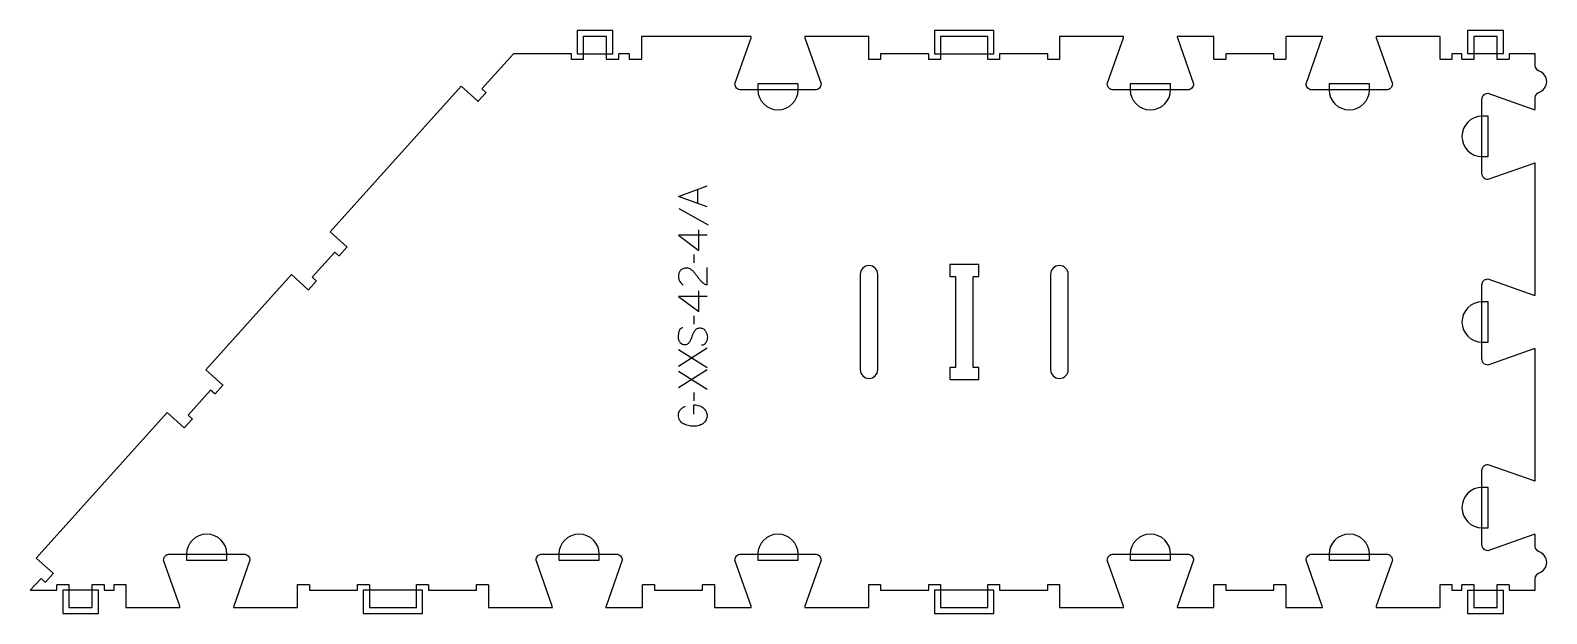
# Model space of a CAD drawing. Extents: x 0 to 1593, y -6 to 606.
import ezdxf

# ---------------------------------------------------------------- set-up
doc = ezdxf.new("R2010")
doc.units = 0
for name, color, linetype in [('1_ANYTOOL_1MMDEEP_LABELS_S', 2, 'CONTINUOUS'), ('3_ANYTOOL_CUTTHROUGH_INSID', 4, 'CONTINUOUS'), ('4_ANYTOOL_CUTTHROUGH_OUTSI', 5, 'CONTINUOUS'), ('5_ANYTOOL_HALF_MILL_9MM_IN', 3, 'CONTINUOUS')]:
    doc.layers.add(name, color=color, linetype=linetype)

msp = doc.modelspace()

# ---------------------------------------------------------------- linework, layer by layer
at = {"layer": '1_ANYTOOL_1MMDEEP_LABELS_S'}
for p, q in [((701.150927, 424.183643), (701.150927, 439.097929)), ((681.179498, 418.997929), (711.950927, 401.812214)), ((702.050927, 374.812214), (702.050927, 396.583643)), ((696.822355, 370.5265), (696.90807, 361.740786)), ((702.050927, 310.612214), (702.050927, 332.383643)), ((696.822355, 306.3265), (696.90807, 297.540786)), ((710.70807, 272.1265), (680.70807, 253.183643)), ((680.70807, 270.883643), (710.70807, 251.983643)), ((710.70807, 249.412214), (680.70807, 230.469357)), ((680.70807, 248.169357), (710.70807, 229.269357)), ((696.822355, 225.840786), (696.90807, 217.055071))]:
    msp.add_line(p, q, dxfattribs=at)
for points in [[(710.70807, 420.712214), (680.70807, 431.597929), (710.70807, 442.655071)], [(710.70807, 390.797929), (680.665212, 390.840786), (702.050927, 374.812214)], [(710.70807, 326.597929), (680.665212, 326.640786), (702.050927, 310.612214)]]:
    msp.add_lwpolyline(points, dxfattribs=at)
for points in [[(710.665212, 356.812214), (710.622355, 338.512214, -0.034491), (708.875023, 339.174992, -0.037732), (707.241998, 340.081857, -0.037744), (705.767362, 341.221151, -0.03482), (704.472355, 342.562214, -0.00859), (702.073773, 345.521439, -0.008791), (699.779498, 348.562214, 0.020588), (697.546056, 351.381503, 0.025206), (695.065212, 353.983643, 0.046908), (693.76397, 355.004238, 0.051091), (692.290212, 355.7515, 0.050722), (690.642038, 356.200233, 0.041139), (688.936641, 356.340786, 0.039396), (687.129055, 356.198141, 0.058519), (685.390212, 355.708643, 0.060358), (683.983097, 354.918085, 0.061397), (682.80807, 353.812214, 0.048006), (681.88611, 352.456257, 0.045901), (681.23307, 350.9515, 0.045216), (680.83051, 349.211439, 0.034258), (680.70807, 347.4265, 0.055622), (681.002057, 344.791929, 0.079896), (681.98307, 342.347929, 0.080617), (683.64877, 340.378541, 0.060287), (685.80807, 338.940786)], [(685.293784, 293.512214, 0.071867), (683.957177, 293.319101, 0.100684), (682.775927, 292.692571, 0.047558), (682.299476, 292.218018, 0.038563), (681.910748, 291.668018, 0.037928), (681.56328, 290.97083, 0.026634), (681.30807, 290.233643, 0.028461), (680.622087, 287.21031, 0.041577), (680.365212, 284.1265, 0.036938), (680.476352, 282.62414, 0.041531), (680.82057, 281.158643, 0.041583), (681.397778, 279.781266, 0.038125), (682.186641, 278.512214, 0.057611), (683.178545, 277.442062, 0.065808), (684.399141, 276.647929, 0.06469), (685.858696, 276.170432, 0.046778), (687.393784, 276.0265, 0.052235), (688.943626, 276.188856, 0.075448), (690.393784, 276.733643, 0.076671), (691.566836, 277.649735, 0.061023), (692.450927, 278.855071, 0.021951), (693.978272, 281.883925, 0.018213), (695.25807, 285.0265, -0.02405), (696.563532, 288.127984, -0.02981), (698.193784, 291.069357, -0.068439), (699.159714, 292.210659, -0.079282), (700.411641, 293.019357, -0.076308), (701.990323, 293.444357, -0.047772), (703.636641, 293.469357, -0.046243), (705.3176, 293.176123, -0.06359), (706.888427, 292.5265, -0.064671), (708.172616, 291.553676, -0.057073), (709.186641, 290.297929, -0.067522), (710.549551, 287.32962, -0.070793), (711.050927, 284.105071, -0.064027), (710.688412, 280.966056, -0.070447), (709.50807, 278.040786, -0.054374), (708.658437, 276.882368, -0.074742), (707.547355, 275.983643, -0.075199), (706.240977, 275.460636, -0.057737), (704.836641, 275.297929)], [(696.90807, 202.955071), (696.950927, 212.7265, -0.031732), (699.958329, 212.458389, -0.048764), (702.875927, 211.714, -0.050291), (705.186435, 210.604287, -0.060119), (707.193784, 209.019357, -0.036578), (708.6802, 207.287337, -0.050793), (709.840212, 205.328286, -0.051881), (710.507957, 203.375269, -0.053919), (710.750927, 201.3265, -0.055881), (710.543983, 199.291353, -0.055271), (709.893784, 197.3515, -0.05403), (708.73459, 195.425524, -0.038531), (707.236641, 193.740786, -0.067281), (705.125627, 192.193072, -0.049165), (702.704498, 191.169357, -0.047412), (699.500579, 190.49643, -0.028075), (696.222355, 190.312214, -0.03109), (693.530776, 190.479741, -0.031496), (690.881284, 190.981857, -0.031425), (688.253039, 191.83273, -0.02824), (685.743784, 192.990786, -0.064555), (683.592259, 194.519589, -0.078906), (681.966998, 196.585429, -0.076878), (680.992448, 199.20903, -0.050594), (680.70807, 202.012214, -0.039946), (680.840866, 203.671775, -0.052714), (681.275927, 205.274714, -0.053511), (681.991261, 206.657911, -0.05153), (682.979498, 207.862214, -0.040443), (685.40264, 209.902438, -0.04035), (688.122355, 211.5265)]]:
    msp.add_lwpolyline(points, format="xyb", dxfattribs=at)
at = {"layer": '3_ANYTOOL_CUTTHROUGH_INSID'}
for points in [[(890.052642, 249.750003), (890.052642, 349.749997, 1), (871.552642, 349.749997), (871.552642, 249.750003, 1)], [(1071.552642, 249.750003, 1), (1090.052642, 249.750003), (1090.052642, 349.749997, 1), (1071.552642, 349.749997)]]:
    msp.add_lwpolyline(points, format="xyb", close=True, dxfattribs=at)
msp.add_lwpolyline([(965.552642, 360), (965.552642, 347.5), (971.552642, 347.5), (971.552642, 252), (965.552642, 252), (965.552642, 239.5), (996.052642, 239.5), (996.052642, 252), (990.052642, 252), (990.052642, 347.5), (996.052642, 347.5), (996.052642, 360)], close=True, dxfattribs=at)
at = {"layer": '4_ANYTOOL_CUTTHROUGH_OUTSI'}
msp.add_lwpolyline([(1130.802642, 599.5), (1081.052642, 599.5), (1081.052642, 575.75, -0.414214), (1080.802642, 575.5), (1068.802642, 575.5, -0.414214), (1068.552642, 575.75), (1068.552642, 581.5), (1018.052642, 581.5), (1018.052642, 575.75, -0.414214), (1017.802642, 575.5), (1005.802642, 575.5, -0.414214), (1005.552642, 575.75), (1005.552642, 599.5), (956.052642, 599.5), (956.052642, 575.75, -0.414214), (955.802642, 575.5), (943.802642, 575.5, -0.414214), (943.552642, 575.75), (943.552642, 581.5), (893.052642, 581.5), (893.052642, 575.75, -0.414214), (892.802642, 575.5), (880.802642, 575.5, -0.414214), (880.552642, 575.75), (880.552642, 599.5), (830.802642, 599.5), (813.361163, 599.500001, 0.06141), (813.596074, 598.10513), (830.491607, 549.832588, -0.084368), (830.505642, 549.750001, -0.414214), (824.255642, 543.500001), (746.255642, 543.500001, -0.414214), (740.005642, 549.750001, -0.084368), (740.019678, 549.832588), (756.918791, 598.116195, 0.061178), (757.150205, 599.500001), (641.790481, 599.500126), (641.790481, 575.750127, -0.414214), (641.540481, 575.500127), (629.540481, 575.500127, -0.414214), (629.290481, 575.750127), (629.290481, 581.500126, 0.000001), (617.708568, 581.500061), (617.708568, 575.750037, -0.414214), (617.458568, 575.500037), (605.458568, 575.500037, -0.414214), (605.208568, 575.750037), (605.208568, 599.500037), (580.708568, 599.500037), (580.708568, 575.750037, -0.414214), (580.458568, 575.500037), (568.458568, 575.500037, -0.414214), (568.208568, 575.750037), (568.208568, 581.500041), (507.377673, 581.500864), (474.172354, 544.622623), (478.445436, 540.775122, -0.414214), (478.46394, 540.422054), (470.434373, 531.504316, -0.414214), (470.081304, 531.485812), (465.622435, 535.500596), (452.431614, 547.377664), (314.766812, 394.485412), (332.416501, 378.59356, -0.414214), (332.435005, 378.240491), (324.405438, 369.322753, -0.414214), (324.052369, 369.304249), (319.779286, 373.15175), (296.02515, 346.770109), (300.298232, 342.922608, -0.414214), (300.316736, 342.569539), (292.287169, 333.651801, -0.414214), (291.9341, 333.633298), (274.28441, 349.52515), (184.349242, 249.642026), (201.998931, 233.750174, -0.414214), (202.017435, 233.397106), (193.987868, 224.479368, -0.414214), (193.634799, 224.460864), (189.361716, 228.308365), (165.60758, 201.926724), (169.880662, 198.079223, -0.414214), (169.899166, 197.726154), (161.869599, 188.808416, -0.414214), (161.51653, 188.789912), (143.86684, 204.681764), (6.202038, 51.789512), (23.851727, 35.89766, -0.414214), (23.870231, 35.544591), (15.840664, 26.626853, -0.414214), (15.487595, 26.60835), (11.214512, 30.455851), (0, 18.00087), (27.967139, 18.000885), (27.967139, 23.750885, -0.414214), (28.217139, 24.000885), (40.217139, 24.000885, -0.414214), (40.467139, 23.750885), (40.467139, 0.000885), (64.967139, 0.000885), (64.967139, 23.750885, -0.414214), (65.217139, 24.000885), (77.217139, 24.000885, -0.414214), (77.467139, 23.750885), (77.467139, 18.000885), (87.967139, 18.000885), (87.967139, 23.750885, -0.414214), (88.217139, 24.000885), (100.217139, 24.000885, -0.414214), (100.467139, 23.750885), (100.467139, 0.000881), (157.150058, 0.000005, 0.061398), (156.915112, 1.394871), (140.019579, 49.667413, -0.084368), (140.005543, 49.750001, -0.414214), (146.255543, 56.000001), (224.255543, 56.000001, -0.414214), (230.505543, 49.750001, -0.084368), (230.491508, 49.667413), (213.592395, 1.383806, 0.061204), (213.361053, 0.000001), (280.552642, 0.000001), (280.552642, 23.750001, -0.414214), (280.802642, 24.000001), (292.802642, 24.000001, -0.414214), (293.052642, 23.750001), (293.052642, 18.000001), (343.552642, 18.000001), (343.552642, 23.750001, -0.414214), (343.802642, 24.000001), (355.802642, 24.000001, -0.414214), (356.052642, 23.750001), (356.052642, 0.000001), (405.552642, 0.000001), (405.552642, 23.750001, -0.414214), (405.802642, 24.000001), (417.802642, 24.000001, -0.414214), (418.052642, 23.750001), (418.052642, 18.000001), (468.552642, 18.000001), (468.552642, 23.750001, -0.414214), (468.802642, 24.000001), (480.802642, 24.000001, -0.414214), (481.052642, 23.750001), (481.052642, 0.000001), (548.244121, 0.000001, 0.06141), (548.009211, 1.394871), (531.113678, 49.667413, -0.084368), (531.099642, 49.750001, -0.414214), (537.349642, 56.000001), (615.349642, 56.000001, -0.414214), (621.599642, 49.750001, -0.084368), (621.585607, 49.667413), (604.686494, 1.383806, 0.061178), (604.45508, 0.000001), (643.052642, 0.000001), (643.052642, 23.750001, -0.414214), (643.302642, 24.000001), (655.302642, 24.000001, -0.414214), (655.552642, 23.750001), (655.552642, 18.000001), (706.052642, 18.000001), (706.052642, 23.750001, -0.414214), (706.302642, 24.000001), (718.302642, 24.000001, -0.414214), (718.552642, 23.750001), (718.552642, 0.000001), (757.150121, 0.000001, 0.06141), (756.915211, 1.394871), (740.019678, 49.667413, -0.084368), (740.005642, 49.750001, -0.414214), (746.255642, 56.000001), (824.255642, 56.000001, -0.414214), (830.505642, 49.750001, -0.084368), (830.491607, 49.667413), (813.592494, 1.383806, 0.061178), (813.36108, 0.000001), (830.802642, 0), (880.552642, 0), (880.552642, 23.75, -0.414214), (880.802642, 24), (892.802642, 24, -0.414214), (893.052642, 23.75), (893.052642, 18), (943.552642, 18), (943.552642, 23.75, -0.414214), (943.802642, 24), (955.802642, 24, -0.414214), (956.052642, 23.75), (956.052642, 0), (1005.552642, 0), (1005.552642, 23.75, -0.414214), (1005.802642, 24), (1017.802642, 24, -0.414214), (1018.052642, 23.75), (1018.052642, 18), (1068.552642, 18), (1068.552642, 23.75, -0.414214), (1068.802642, 24), (1080.802642, 24, -0.414214), (1081.052642, 23.75), (1081.052642, 0), (1148.244205, 0, 0.061784), (1148.009211, 1.39487), (1131.113678, 49.667412, -0.084368), (1131.099642, 49.75, -0.414214), (1137.349642, 56), (1215.349642, 56, -0.414214), (1221.599642, 49.75, -0.084368), (1221.585607, 49.667412), (1204.686494, 1.383805, 0.061178), (1204.45508, 0), (1243.052642, 0), (1243.052642, 23.75, -0.414214), (1243.302642, 24), (1255.302642, 24, -0.414214), (1255.552642, 23.75), (1255.552642, 18), (1306.052642, 18), (1306.052642, 23.75, -0.414214), (1306.302642, 24), (1318.302642, 24, -0.414214), (1318.552642, 23.75), (1318.552642, 0), (1357.150205, 0, 0.061784), (1356.915211, 1.39487), (1340.019678, 49.667412, -0.084368), (1340.005642, 49.75, -0.414214), (1346.255642, 56), (1424.255642, 56, -0.414214), (1430.505642, 49.75, -0.084368), (1430.491607, 49.667412), (1413.592494, 1.383805, 0.061178), (1413.36108, 0), (1480.552642, 0), (1480.552642, 23.75, -0.414214), (1480.802642, 24), (1492.802642, 24, -0.414214), (1493.052642, 23.75), (1493.052642, 18.000001), (1503.552643, 18.00003), (1503.552643, 23.750061, -0.414214), (1503.802643, 24.000061), (1515.802643, 24.000061, -0.414214), (1516.052643, 23.750061), (1516.052643, 0.000061), (1540.552643, 0.000061), (1540.552643, 23.750061, -0.414214), (1540.802643, 24.000061), (1552.802643, 24.000061, -0.414214), (1553.052643, 23.750061), (1553.052643, 18.000134), (1580.552642, 18.000001), (1580.552642, 30.403647, -0.317837), (1584.719309, 36.296203, 0.707107), (1584.719309, 58.452216, -0.317837), (1580.552642, 64.344772), (1580.552642, 76.744268, 0.061977), (1579.157875, 76.509208), (1530.885232, 59.613246, -0.08437), (1530.802642, 59.59921, -0.414214), (1524.552642, 65.84921), (1524.552642, 143.84921, -0.414214), (1530.802642, 150.09921, -0.084368), (1530.88523, 150.085174), (1579.168837, 133.186061, 0.061178), (1580.552642, 132.954647), (1580.552642, 271.643772, 0.061784), (1579.157772, 271.408778), (1530.88523, 254.513245, -0.084368), (1530.802642, 254.49921, -0.414214), (1524.552642, 260.74921), (1524.552642, 338.74921, -0.414214), (1530.802642, 344.99921, -0.084368), (1530.88523, 344.985174), (1579.168837, 328.086061, 0.061178), (1580.552642, 327.854647), (1580.552642, 466.543772, 0.061784), (1579.157772, 466.308778), (1530.88523, 449.413245, -0.084368), (1530.802642, 449.39921, -0.414214), (1524.552642, 455.64921), (1524.552642, 533.64921, -0.414214), (1530.802642, 539.89921, -0.084368), (1530.88523, 539.885174), (1579.168837, 522.986061, 0.061229), (1580.552642, 522.75479), (1580.552642, 535.153647, -0.317837), (1584.719309, 541.046203, 0.317837), (1592.552642, 552.12421, 0.317837), (1584.719309, 563.202216, -0.317837), (1580.552642, 569.094772), (1580.552642, 581.499607), (1553.052643, 581.499863), (1553.052643, 575.749939, -0.414214), (1552.802643, 575.499939), (1540.802643, 575.499939, -0.414214), (1540.552643, 575.749939), (1540.552643, 599.499939), (1516.052643, 599.499939), (1516.052643, 575.749939, -0.414214), (1515.802643, 575.499939), (1503.802643, 575.499939, -0.414214), (1503.552643, 575.749939), (1503.552643, 581.49997), (1493.052642, 581.499999), (1493.052642, 575.75, -0.414214), (1492.802642, 575.5), (1480.802642, 575.5, -0.414214), (1480.552642, 575.75), (1480.552642, 599.5), (1430.802642, 599.5), (1413.36108, 599.5, 0.061784), (1413.596074, 598.10513), (1430.491607, 549.832588, -0.084368), (1430.505642, 549.75, -0.414214), (1424.255642, 543.5), (1346.255642, 543.5, -0.414214), (1340.005642, 549.75, -0.084368), (1340.019678, 549.832588), (1356.918791, 598.116195, 0.061178), (1357.150205, 599.5), (1318.552642, 599.5), (1318.552642, 575.75, -0.414214), (1318.302642, 575.5), (1306.302642, 575.5, -0.414214), (1306.052642, 575.75), (1306.052642, 581.5), (1255.552642, 581.5), (1255.552642, 575.75, -0.414214), (1255.302642, 575.5), (1243.302642, 575.5, -0.414214), (1243.052642, 575.75), (1243.052642, 599.5), (1204.45508, 599.5, 0.061784), (1204.690074, 598.10513), (1221.585607, 549.832588, -0.084368), (1221.599642, 549.75, -0.414214), (1215.349642, 543.5), (1137.349642, 543.5, -0.414214), (1131.099642, 549.75, -0.084368), (1131.113678, 549.832588), (1148.012791, 598.116195, 0.061178), (1148.244205, 599.5)], format="xyb", close=True, dxfattribs=at)
at = {"layer": '5_ANYTOOL_HALF_MILL_9MM_IN'}
for points in [[(580.208568, 581.500037), (605.708568, 581.500037), (611.708568, 581.500037), (611.708568, 599.740037), (611.708568, 606.000037), (574.208568, 606.000037), (574.208568, 599.740037), (574.208568, 581.500037)], [(955.552642, 581.5), (1006.052642, 581.5), (1012.052642, 581.5), (1012.052642, 599.74), (1012.052642, 606), (955.812642, 606), (949.552642, 606), (949.552642, 581.5)], [(1515.552643, 581.55787), (1541.052643, 581.55787), (1547.052643, 581.55787), (1547.052643, 599.739939), (1547.052643, 605.999939), (1515.812643, 605.999939), (1509.552643, 605.999939), (1509.552643, 581.55787)], [(65.467139, 18.000884), (39.967139, 18.000884), (33.967139, 18.000884), (33.967139, -0.239115), (33.967139, -6.499115), (71.467139, -6.499115), (71.467139, -0.239115), (71.467139, 18.000884)], [(406.052642, 18), (355.552642, 18), (349.552642, 18), (349.552642, -0.24), (349.552642, -6.5), (405.792642, -6.5), (412.052642, -6.5), (412.052642, 18)], [(1006.052642, 18), (955.552642, 18), (949.552642, 18), (949.552642, -6.5), (955.812642, -6.5), (1005.792642, -6.5), (1012.052642, -6.5), (1012.052642, 18)], [(1541.052643, 17.94213), (1515.552643, 17.94213), (1509.552643, 17.94213), (1509.552643, -0.239939), (1509.552643, -6.499939), (1540.792643, -6.499939), (1547.052643, -6.499939), (1547.052643, 17.94213)]]:
    msp.add_lwpolyline(points, close=True, dxfattribs=at)
for points in [[(764.005642, 543.75, 1), (806.505642, 543.75), (806.505642, 550), (764.005642, 550)], [(1155.099642, 543.75, 1), (1197.599642, 543.75), (1197.599642, 550), (1155.099642, 550)], [(1364.005642, 543.75, 1), (1406.505642, 543.75), (1406.505642, 550), (1364.005642, 550)], [(1524.802642, 515.9, 1), (1524.802642, 473.4), (1531.052642, 473.4), (1531.052642, 515.9)], [(1524.802642, 321, 1), (1524.802642, 278.5), (1531.052642, 278.5), (1531.052642, 321)], [(1524.802642, 126.1, 1), (1524.802642, 83.6), (1531.052642, 83.6), (1531.052642, 126.1)], [(206.50564, 55.5), (206.50564, 55.75, 1), (164.00564, 55.75), (164.00564, 49.5), (206.50564, 49.5)], [(597.599642, 55.5), (597.599642, 55.75, 1), (555.099642, 55.75), (555.099642, 49.5), (597.599642, 49.5)], [(806.505642, 55.5), (806.505642, 55.75, 1), (764.005642, 55.75), (764.005642, 49.5), (806.505642, 49.5)], [(1197.599642, 55.5), (1197.599642, 55.75, 1), (1155.099642, 55.75), (1155.099642, 49.5), (1197.599642, 49.5)], [(1406.505642, 55.5), (1406.505642, 55.75, 1), (1364.005642, 55.75), (1364.005642, 49.5), (1406.505642, 49.5)]]:
    msp.add_lwpolyline(points, format="xyb", close=True, dxfattribs=at)

doc.saveas('drawing.dxf')
